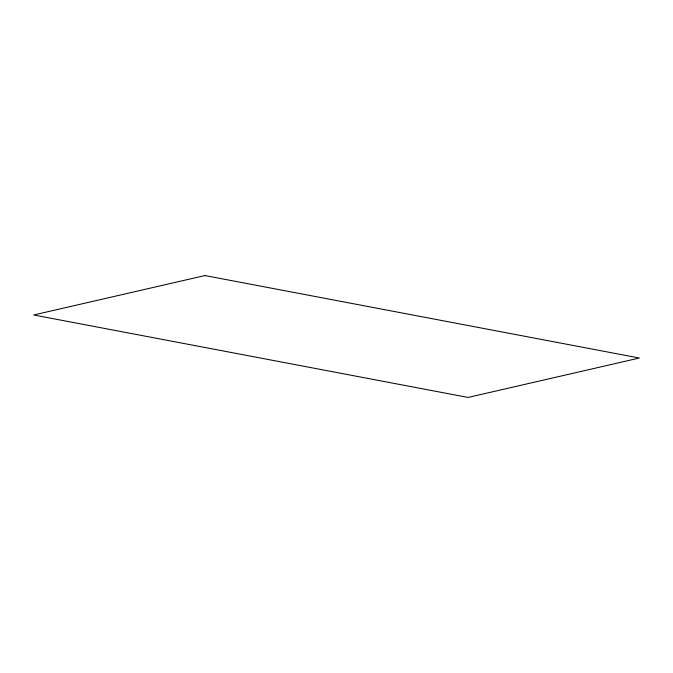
<?xml version="1.0" encoding="UTF-8"?>
<svg xmlns="http://www.w3.org/2000/svg" width="673" height="673" viewBox="0 0 673 673"><rect width="100%" height="100%" fill="white"/><g stroke="black" fill="none" stroke-linecap="round" stroke-linejoin="round"><path stroke-width="1.01" d="M204.945 275.56L33.65 314.972L468.055 397.44L639.35 358.028L204.945 275.56"/></g></svg>
